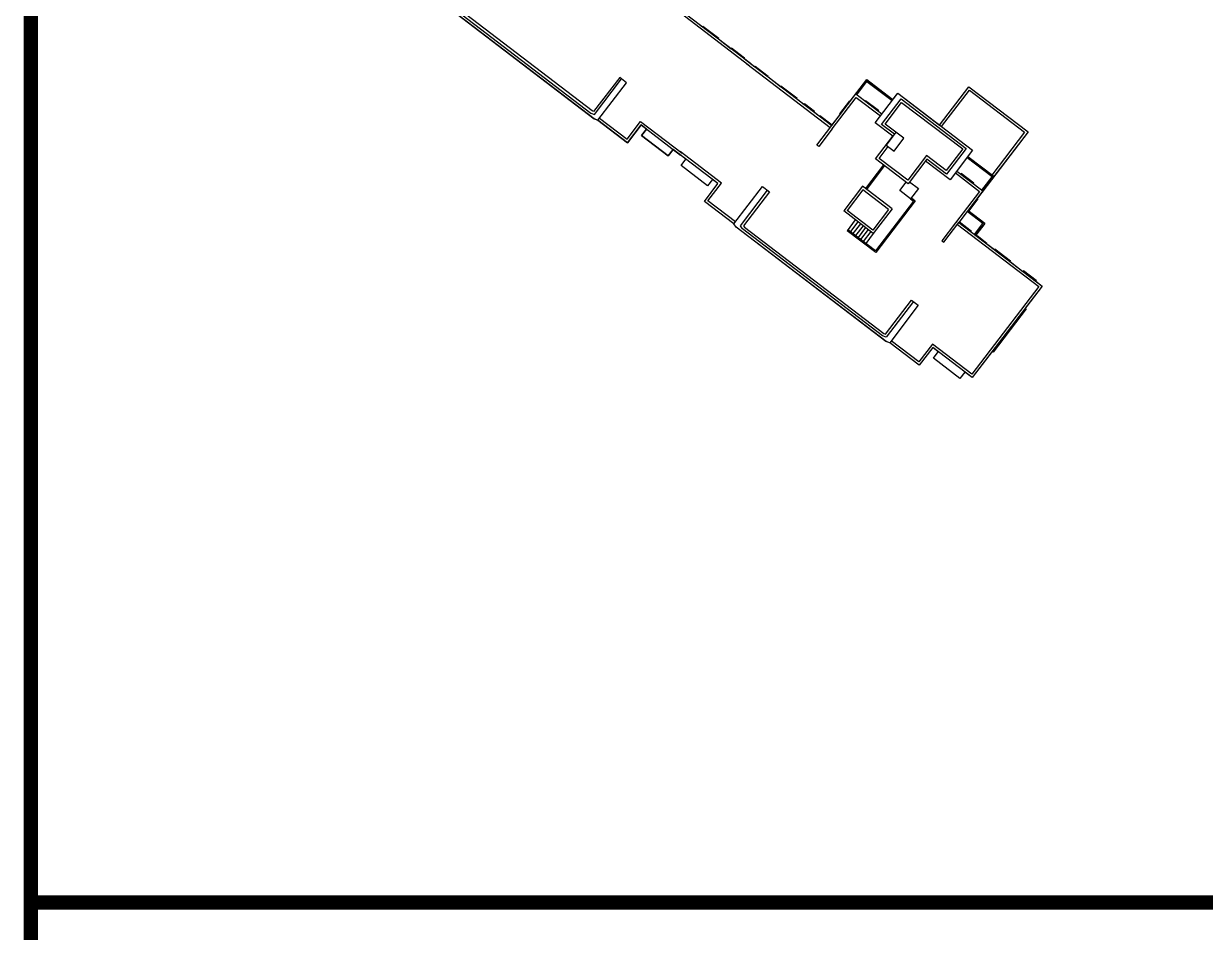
# Model space of a CAD drawing. Extents: x -59851 to 653804, y -249523 to 437614.
# Drawn here: x 514101 to 518390, y 404929 to 408228 of the extents above; entities that cross this region are included whole.
import ezdxf
from ezdxf.enums import TextEntityAlignment as Align

# ---------------------------------------------------------------- set-up
doc = ezdxf.new("R2010")
doc.units = 0
doc.header["$LTSCALE"] = 1000
doc.header["$MEASUREMENT"] = 0
for name, color, linetype in [('1#内审修改版_1_1_2236$0$LABEL_PM', 7, 'Continuous'), ('LABEL_FIXBOX_PM', 7, 'Continuous'), ('LABEL_TXT_PM', 1, 'Continuous')]:
    doc.layers.add(name, color=color, linetype=linetype)
doc.styles.add('LABEL_TXT_PM', font='pm_njadri_romans1.shx', dxfattribs={"width": 0.7, "bigfont": 'pm_njadri_hztxt.shx'})

# ---------------------------------------------------------------- blocks, each defined once
blk = doc.blocks.new('PMSheet_A1_20150113_5-3892016032414355901')
at = {"layer": 'LABEL_FIXBOX_PM', "const_width": 0.35}
for points in [[(751, 10), (751, 584)], [(751, 377), (831, 377)]]:
    blk.add_lwpolyline(points, dxfattribs=at)
at = {"layer": 'LABEL_TXT_PM', "style": 'LABEL_TXT_PM'}
for tag, height, width, p in [('修改图应说明理由', 4.5, 0.7, (788.353, 468.8)), ('出图章签名', 4.5, 0.7, (759.458, 338.088)), ('建设单位_U01', 4.5, 0.7, (800.9, 212.141)), ('建设单位', 4.5, 0.7, (800.9, 210.197)), ('建设单位_D01', 4.5, 0.7, (800.9, 207.403)), ('项目名称_U01', 4.5, 0.7, (800.9, 200.423)), ('项目名称', 4.5, 0.7, (800.9, 198.194)), ('项目名称_D01', 4.5, 0.7, (800.9, 195.297)), ('设计编号', 4.5, 0.6, (780.758, 187.897)), ('分项号', 4.5, 0.6, (820.258, 187.997)), ('项目经理签名', 4.5, 0.7, (810.177, 172.265)), ('项目经理', 4.5, 0.7, (780.258, 171.997)), ('审定签名', 4.5, 0.7, (810.177, 164.165)), ('审定', 4.5, 0.7, (780.258, 163.897)), ('审核', 4.5, 0.7, (780.258, 155.997)), ('审核签名', 4.5, 0.7, (810.177, 156.265)), ('项目负责签名', 4.5, 0.7, (810.177, 148.265)), ('项目负责', 4.5, 0.7, (780.258, 147.997)), ('专业负责签名', 4.5, 0.7, (810.177, 140.265)), ('专业负责', 4.5, 0.7, (780.258, 139.997)), ('校对签名', 4.5, 0.7, (810.177, 132.165)), ('校对', 4.5, 0.7, (780.258, 131.897)), ('设计签名', 4.5, 0.7, (810.177, 124.265)), ('设计', 4.5, 0.7, (780.258, 123.997)), ('绘制签名', 4.5, 0.7, (810.177, 116.165)), ('绘制', 4.5, 0.7, (780.258, 115.897)), ('方案_01签名', 4.5, 0.7, (810.177, 96.165)), ('方案_01', 4.5, 0.7, (780.258, 95.897)), ('方案_02签名', 4.5, 0.7, (810.177, 88.165)), ('方案_02', 4.5, 0.7, (780.258, 87.897)), ('方案_03签名', 4.5, 0.7, (810.205, 80.165)), ('方案_03', 4.5, 0.7, (780.286, 79.897)), ('方案_04签名', 4.5, 0.7, (810.177, 72.165)), ('方案_04', 4.5, 0.7, (780.258, 71.897)), ('图名_U02', 4.5, 0.7, (790.5, 60.2)), ('图名_U01', 4.5, 0.7, (790.5, 54.2)), ('图名', 4.5, 0.7, (790.5, 47.955)), ('图名_D01', 4.5, 0.7, (790.5, 42.4)), ('图名_D02', 4.5, 0.7, (790.5, 37)), ('图号', 3.5, 0.7, (760.967, 20.953)), ('图档号', 3.5, 0.7, (781.1, 20.953)), ('日期', 3.5, 0.7, (801.067, 20.953)), ('版本号', 3.5, 0.7, (820.267, 20.953))]:
    blk.add_attdef(tag, text='', height=height, dxfattribs=dict(at, width=width)).set_placement(p, align=Align.CENTER)
blk = doc.blocks.new('1#内审修改版_1_1_2236$0$A$C00DD019C')
at = {"extrusion": (0.00536, 0.007022, 0.999961)}
for p, q in [((2380, 2094.9, -0.9), (2428.8, 2158.8, -1.6)), ((2402.2, 2078, -0.9), (2351.4, 2011.3, -0.1)), ((2405, 2075.9, -0.9), (2354.2, 2009.2, -0.1)), ((2471.7, 2025, -0.9), (2380, 2094.9, -0.9)), ((2524.6, 2094.4, -1.6), (2471.7, 2025, -0.9)), ((2343, 2017.7, -0.1), (2290.1, 1948.3, 0.6)), ((2344.4, 2007.9, -0.1), (2299.9, 1949.6, 0.6)), ((2426.3, 1954.1, -0.1), (2343, 2017.7, -0.1)), ((2416.6, 1952.8, -0.1), (2344.4, 2007.9, -0.1)), ((2448.1, 2005.6, -0.6), (2466.1, 2029.2, -0.9)), ((2478.5, 1982.4, -0.6), (2448.1, 2005.6, -0.6)), ((2475.9, 2030.6, -0.9), (2500.7, 2011.6, -0.9)), ((2500.7, 2011.6, -0.9), (2478.5, 1982.4, -0.6)), ((2487, 1976, -0.6), (2379.9, 1835.8, 1)), ((2491.9, 1976.6, -0.6), (2380.6, 1830.9, 1)), ((2478.6, 1982.3, -0.6), (2487, 1976, -0.6)), ((2480.8, 1985.1, -0.6), (2491.9, 1976.6, -0.6)), ((2373.4, 1884.7, 0.6), (2290.1, 1948.3, 0.6)), ((2372.1, 1894.5, 0.6), (2299.9, 1949.6, 0.6)), ((2416.6, 1952.8, -0.1), (2372.1, 1894.5, 0.6)), ((2426.3, 1954.1, -0.1), (2373.4, 1884.7, 0.6)), ((2322.8, 1923.3, 0.6), (2299.5, 1892.7, 1)), ((2330.1, 1917.8, 0.6), (2308.9, 1890, 1)), ((2337.3, 1912.3, 0.6), (2316.1, 1884.5, 1)), ((2344.5, 1906.8, 0.6), (2323.3, 1879, 1)), ((2351.7, 1901.2, 0.6), (2330.5, 1873.5, 1)), ((2380.6, 1830.9, 1), (2299.5, 1892.7, 1)), ((2379.9, 1835.8, 1), (2301.6, 1895.5, 1)), ((2358.9, 1895.7, 0.6), (2337.7, 1868, 1)), ((2366.1, 1890.2, 0.6), (2345, 1862.5, 1)), ((2373.4, 1884.7, 0.6), (2352.2, 1856.9, 1))]:
    blk.add_line(p, q, dxfattribs=at)
at = {"color": 0}
blk.add_line((9314.7, 0), (0, 0), dxfattribs=at)
at = {"elevation": -3.7}
for points in [[(2652.2, 1478.6), (2631.4, 1494.4), (2617.6, 1476.4), (2542.7, 1533.6), (2556.4, 1551.6), (2541.2, 1563.3), (2503, 1513.3), (2419.7, 1576.9), (2409.3, 1580.5), (1987.2, 1902.6), (1981, 1911.7), (1897.7, 1975.3), (1935.8, 2025.3), (1920.6, 2036.9), (1906.8, 2018.9), (1831.8, 2076.1), (1845.6, 2094.2), (1809.5, 2121.7), (1795.9, 2103.9), (1720.8, 2160.9), (1734.5, 2178.9), (1719.3, 2190.6), (1681.1, 2140.6), (1597.8, 2204.2), (1587.4, 2207.8), (1170.9, 2525.7)], [(1870.5, 2483.8), (1892.6, 2466.9), (1893.7, 2468.3), (1938.1, 2434.4), (1937, 2433), (1973.3, 2405.4), (1974.3, 2406.8), (2010.4, 2379.2), (2009.3, 2377.8), (2039.9, 2354.5), (2041, 2355.9), (2077.1, 2328.3), (2076, 2326.9), (2112.2, 2299.3), (2113.3, 2300.7), (2157.7, 2266.8), (2156.7, 2265.4), (2178.7, 2248.6), (2179.8, 2249.9), (2207.6, 2228.7), (2206.5, 2227.4), (2221.8, 2215.7), (2222.9, 2217.1), (2257.6, 2190.6), (2280.9, 2221.1), (2279.5, 2222.2), (2307, 2258.3), (2308.4, 2257.2), (2355, 2318.3), (2428.6, 2262.2), (2442.4, 2280.2), (2560.4, 2190.1), (2643.1, 2298.4), (2809.7, 2171.3), (2666.6, 1983.9), (2666.6, 1983.8), (2668, 1982.8), (2641.5, 1948.1), (2687.3, 1913.1), (2661.9, 1879.8), (2664.7, 1877.7), (2665.7, 1879.1), (2693.5, 1857.9), (2692.4, 1856.5), (2714.7, 1839.5), (2715.7, 1840.9), (2760.1, 1807), (2759.1, 1805.6), (2795.2, 1778.1), (2796.2, 1779.5), (2832.2, 1752), (2831.1, 1750.6), (2849.3, 1736.8), (2801.6, 1674.3), (2804.4, 1672.2), (2711.1, 1550), (2708.4, 1552.2), (2652.2, 1478.6)]]:
    blk.add_lwpolyline(points, dxfattribs=at)
at = {"extrusion": (0.00536, 0.007022, 0.999961), "elevation": 26.6}
for points in [[(2027.4, 2364), (1792.7, 2543), (1860.6, 2631.9), (1787, 2688.1)], [(1253.5, 2633.9), (1177.2, 2533.9), (1183.4, 2524.8), (1577.7, 2223.8), (1588.1, 2220.3), (1664.4, 2320.2)], [(2023.1, 2358.4), (1788.5, 2537.5)], [(1937, 2432.9), (1938, 2434.3), (1893.6, 2468.2), (1892.6, 2466.8)], [(2009.3, 2377.8), (2010.4, 2379.1), (1974.3, 2406.7), (1973.2, 2405.3)], [(2021.8, 2368.2), (2256.4, 2189.1), (2324.3, 2278), (2397.8, 2221.8)], [(2017.6, 2362.6), (2252.2, 2183.6)], [(2039.9, 2354.4), (2040.9, 2355.8), (2077, 2328.2), (2076, 2326.9)], [(2112.2, 2299.2), (2113.2, 2300.6), (2157.7, 2266.7), (2156.6, 2265.3)], [(2324.3, 2278), (2355, 2318.2), (2428.6, 2262.1)], [(2325.6, 2276.9), (2355.3, 2315.8), (2427.5, 2260.7)], [(2327, 2275.8), (2355.6, 2313.3), (2426.4, 2259.3)], [(2560.3, 2190), (2643, 2298.3), (2809.6, 2171.2), (2713.2, 2044.8)], [(2257.7, 2179.3), (2257.7, 2179.3), (2325.6, 2268.2), (2393.6, 2216.3)], [(2428.7, 2158.7), (2378.8, 2196.8), (2442.3, 2280.1), (2653.4, 2119), (2589.8, 2035.7), (2520.4, 2088.7)], [(2433, 2164.2), (2396.9, 2191.8), (2452, 2264), (2635.2, 2124.1), (2580.1, 2051.9), (2524.6, 2094.3)], [(2565.9, 2185.8), (2644.3, 2288.5), (2799.8, 2169.9), (2707.6, 2049.1)], [(2206.5, 2227.3), (2207.5, 2228.7), (2179.7, 2249.8), (2178.7, 2248.5)], [(2280.8, 2221), (2279.4, 2222.1), (2307, 2258.2), (2308.4, 2257.1)], [(2350.6, 2257.8), (2351.7, 2259.2), (2387.8, 2231.7), (2386.7, 2230.3)], [(2437.2, 2169.8), (2406.7, 2193.1), (2453.3, 2254.2), (2625.5, 2122.8), (2578.8, 2061.7), (2523.3, 2104.1)], [(1597.8, 2204.1), (1681.1, 2140.5), (1719.2, 2190.5), (1830.3, 2105.7)], [(1602, 2209.7), (1679.7, 2150.3), (1717.9, 2200.3), (1834.5, 2111.3)], [(2221.7, 2215.6), (2222.8, 2217), (2257.5, 2190.5), (2256.4, 2189.1)], [(1734.5, 2178.8), (1720.7, 2160.8), (1795.7, 2103.6), (1809.4, 2121.6)], [(2257.7, 2179.3), (2219.6, 2129.3), (2214, 2133.6), (2256.4, 2189.1)], [(1980.9, 1911.6), (1897.6, 1975.2), (1935.8, 2025.2), (1824.7, 2110)], [(1985.2, 1917.2), (1907.4, 1976.5), (1945.6, 2026.5), (1829, 2115.5)], [(2470.3, 2034.7), (2389.8, 2096.1), (2415.2, 2129.4)], [(2523.3, 2104.1), (2470.3, 2034.7)], [(2679.7, 2006.7), (2708.3, 2044.2), (2637.5, 2098.2)], [(2681.1, 2005.6), (2710.7, 2044.5), (2638.5, 2099.6)], [(2682.4, 2004.6), (2713.2, 2044.8), (2639.6, 2101)], [(1920.5, 2036.9), (1906.7, 2018.8), (1831.8, 2076), (1845.5, 2094.1)], [(2608.9, 2060.7), (2682.4, 2004.6), (2614.6, 1915.7), (2849.2, 1736.6), (2652.2, 1478.4), (2541.1, 1563.2), (2502.9, 1513.2), (2419.6, 1576.8)], [(2604.6, 2055.2), (2672.6, 2003.3), (2604.8, 1914.4)], [(2656.1, 2024.7), (2657.1, 2026.1), (2621, 2053.6), (2620, 2052.3)], [(2486.3, 1692.9), (2410, 1592.9), (2399.6, 1596.5), (2005.3, 1897.5), (1999.1, 1906.6), (2075.3, 2006.6)], [(2639, 1947.6), (2640.4, 1946.6), (2668, 1982.7), (2666.6, 1983.7)], [(2659, 1881.8), (2682.4, 1912.4), (2637.9, 1946.3)], [(2661.8, 1879.7), (2687.3, 1913), (2640.1, 1949)], [(2610.4, 1910.2), (2839.5, 1735.3), (2650.8, 1488.2), (2539.8, 1573), (2501.6, 1523), (2423.9, 1582.3)], [(2604.8, 1914.4), (2566.7, 1864.4), (2572.2, 1860.2), (2614.6, 1915.7)], [(2649.3, 1889.2), (2650.4, 1890.6), (2615.7, 1917.1), (2614.6, 1915.7)], [(2664.6, 1877.6), (2665.7, 1879), (2693.4, 1857.8), (2692.4, 1856.4)], [(2759, 1805.5), (2760.1, 1806.9), (2715.6, 1840.8), (2714.6, 1839.4)], [(2831.2, 1750.4), (2832.3, 1751.8), (2796.2, 1779.4), (2795.1, 1778)], [(2801.6, 1674.2), (2804.3, 1672), (2711.1, 1549.9), (2708.3, 1552)], [(2631.3, 1494.3), (2617.6, 1476.3), (2542.6, 1533.5), (2556.4, 1551.5)]]:
    blk.add_lwpolyline(points, dxfattribs=at)
for points in [[(1239.6, 2644.5), (1159, 2539), (1165.3, 2529.8), (1587.3, 2207.7), (1597.8, 2204.1), (1678.3, 2309.6), (1658.9, 2324.4), (1585.6, 2228.5), (1581, 2230.1), (1188.5, 2529.6), (1185.8, 2533.7), (1259, 2629.6)], [(2409.7, 2133.7), (2431.9, 2116.7), (2459.4, 2152.8), (2437.2, 2169.8)], [(2500.2, 1682.3), (2419.6, 1576.8), (2409.2, 1580.4), (1987.1, 1902.5), (1980.9, 1911.6), (2061.5, 2017.1), (2080.9, 2002.3), (2007.7, 1906.4), (2010.4, 1902.3), (2402.9, 1602.8), (2407.5, 1601.2), (2480.7, 1697.1)]]:
    blk.add_lwpolyline(points, close=True, dxfattribs=at)

msp = doc.modelspace()

# ---------------------------------------------------------------- block references
at = {"xscale": 150, "yscale": 150, "zscale": 150}
msp.add_blockref('PMSheet_A1_20150113_5-3892016032414355901', (401477.5, 348488), dxfattribs=at)
at = {"layer": '1#内审修改版_1_1_2236$0$LABEL_PM', "xscale": 1.288282158900984, "yscale": 1.288282158900984, "zscale": 1.288282158900984}
msp.add_blockref('1#内审修改版_1_1_2236$0$A$C00DD019C', (514127.5, 405038), dxfattribs=at)

doc.saveas('drawing.dxf')
